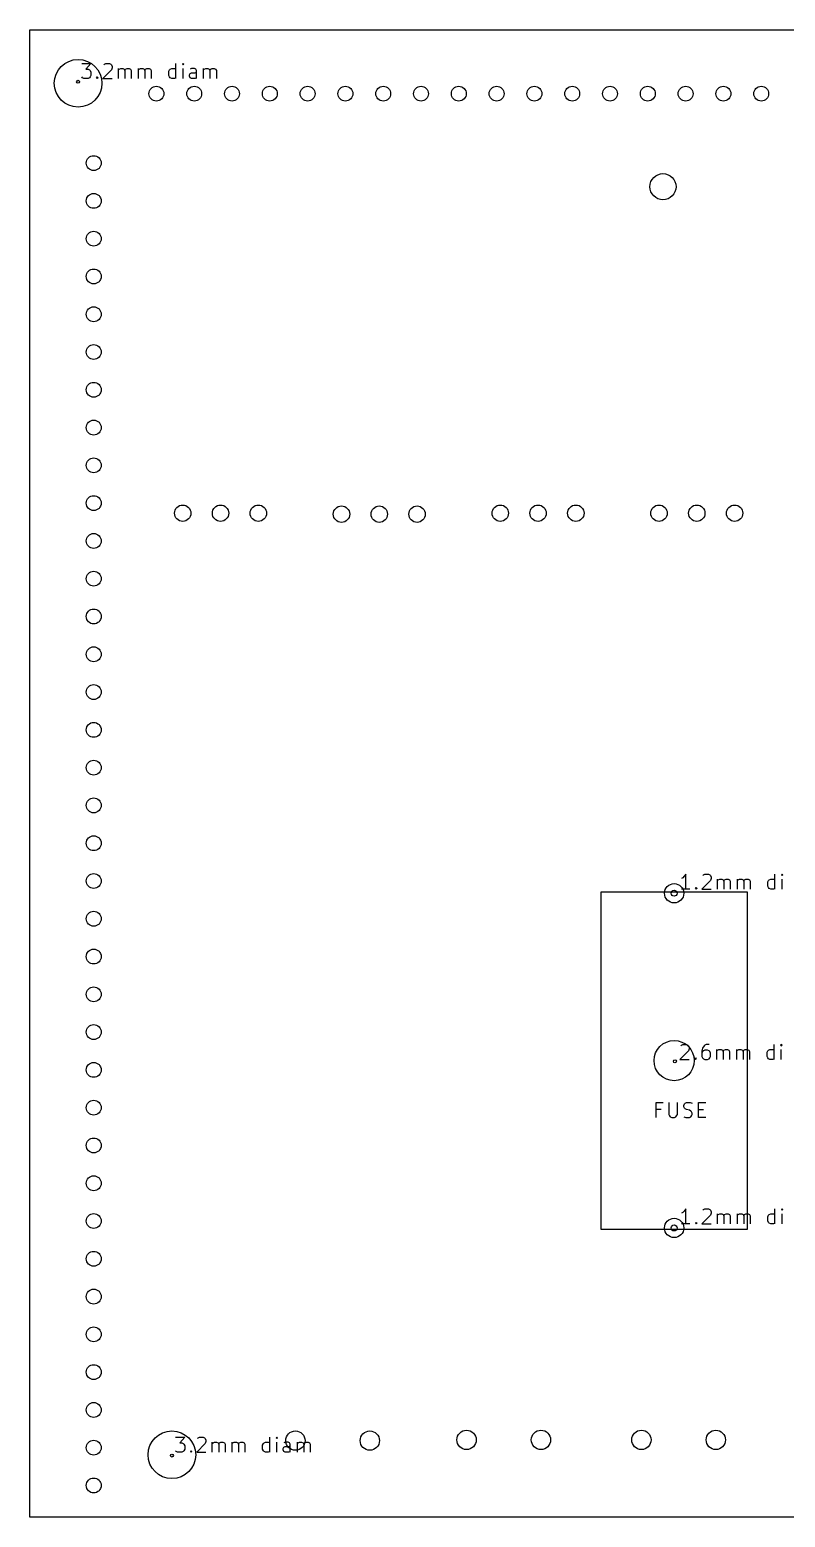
# Model space of a CAD drawing. Extents: x 81 to 187, y -149 to -49.
# Drawn here: x 81 to 131.7, y -149.2 to -49.2 of the extents above; entities that cross this region are included whole.
import ezdxf

# ---------------------------------------------------------------- set-up
doc = ezdxf.new("R2010")
doc.units = 0
doc.layers.add('BLACK', color=7, linetype='CONTINUOUS')

msp = doc.modelspace()

# ---------------------------------------------------------------- linework, layer by layer
at = {"layer": 'BLACK', "linetype": 'CONTINUOUS'}
for p, q in [((80.95, -49.2), (180.95, -49.2)), ((80.95, -149.2), (80.95, -49.2)), ((84.441541, -51.469819), (85.060588, -51.469819)), ((85.060588, -51.469819), (84.727255, -51.850771)), ((84.727255, -51.850771), (84.870112, -51.850771)), ((84.870112, -51.850771), (84.96535, -51.89839)), ((84.96535, -51.89839), (85.012969, -51.946009)), ((85.012969, -51.946009), (85.060588, -52.041247)), ((86.44154, -51.89839), (85.870112, -52.469819)), ((85.917731, -51.565057), (85.96535, -51.517438)), ((85.96535, -51.517438), (86.060588, -51.469819)), ((86.060588, -51.469819), (86.298683, -51.469819)), ((86.298683, -51.469819), (86.393921, -51.517438)), ((86.393921, -51.517438), (86.44154, -51.565057)), ((86.44154, -51.565057), (86.489159, -51.660295)), ((86.489159, -51.755533), (86.44154, -51.89839)), ((86.489159, -51.660295), (86.489159, -51.755533)), ((86.917731, -52.469819), (86.917731, -51.803152)), ((86.917731, -51.89839), (86.96535, -51.850771)), ((86.96535, -51.850771), (87.060588, -51.803152)), ((87.060588, -51.803152), (87.203445, -51.803152)), ((87.203445, -51.803152), (87.298683, -51.850771)), ((87.298683, -51.850771), (87.346302, -51.946009)), ((87.346302, -51.946009), (87.393921, -51.850771)), ((87.346302, -51.946009), (87.346302, -52.469819)), ((87.393921, -51.850771), (87.489159, -51.803152)), ((87.489159, -51.803152), (87.632016, -51.803152)), ((87.632016, -51.803152), (87.727255, -51.850771)), ((87.727255, -51.850771), (87.774874, -51.946009)), ((87.774874, -51.946009), (87.774874, -52.469819)), ((88.251064, -52.469819), (88.251064, -51.803152)), ((88.251064, -51.89839), (88.298683, -51.850771)), ((88.298683, -51.850771), (88.393921, -51.803152)), ((88.393921, -51.803152), (88.536778, -51.803152)), ((88.536778, -51.803152), (88.632016, -51.850771)), ((88.632016, -51.850771), (88.679635, -51.946009)), ((88.679635, -51.946009), (88.727254, -51.850771)), ((88.679635, -51.946009), (88.679635, -52.469819)), ((88.727254, -51.850771), (88.822492, -51.803152)), ((88.822492, -51.803152), (88.965349, -51.803152)), ((88.965349, -51.803152), (89.060588, -51.850771)), ((89.060588, -51.850771), (89.108207, -51.946009)), ((89.108207, -51.946009), (89.108207, -52.469819)), ((90.298683, -51.993628), (90.346302, -51.89839)), ((90.298683, -52.279342), (90.298683, -51.993628)), ((90.346302, -51.89839), (90.393921, -51.850771)), ((90.393921, -51.850771), (90.489159, -51.803152)), ((90.489159, -51.803152), (90.679635, -51.803152)), ((90.679635, -51.803152), (90.774873, -51.850771)), ((90.774873, -52.469819), (90.774873, -51.469819)), ((91.251064, -51.469819), (91.203445, -51.517438)), ((91.203445, -51.517438), (91.251064, -51.565057)), ((91.298683, -51.517438), (91.251064, -51.469819)), ((91.251064, -51.469819), (91.251064, -51.565057)), ((91.251064, -51.565057), (91.298683, -51.517438)), ((91.251064, -52.469819), (91.251064, -51.803152)), ((91.822492, -51.803152), (91.727254, -51.850771)), ((92.012968, -51.803152), (91.822492, -51.803152)), ((92.108206, -51.850771), (92.012968, -51.803152)), ((92.155825, -51.946009), (92.108206, -51.850771)), ((92.155825, -52.469819), (92.155825, -51.946009)), ((92.632016, -52.469819), (92.632016, -51.803152)), ((92.632016, -51.89839), (92.679635, -51.850771)), ((92.679635, -51.850771), (92.774873, -51.803152)), ((92.774873, -51.803152), (92.91773, -51.803152)), ((92.91773, -51.803152), (93.012968, -51.850771)), ((93.012968, -51.850771), (93.060587, -51.946009)), ((93.060587, -51.946009), (93.108206, -51.850771)), ((93.060587, -51.946009), (93.060587, -52.469819)), ((93.108206, -51.850771), (93.203444, -51.803152)), ((93.203444, -51.803152), (93.346301, -51.803152)), ((93.346301, -51.803152), (93.44154, -51.850771)), ((93.44154, -51.850771), (93.489159, -51.946009)), ((93.489159, -51.946009), (93.489159, -52.469819)), ((84.48916, -52.4222), (84.441541, -52.37458)), ((84.584398, -52.469819), (84.48916, -52.4222)), ((84.870112, -52.469819), (84.584398, -52.469819)), ((84.96535, -52.4222), (84.870112, -52.469819)), ((85.012969, -52.37458), (84.96535, -52.4222)), ((85.060588, -52.279342), (85.012969, -52.37458)), ((85.060588, -52.041247), (85.060588, -52.279342)), ((85.441541, -52.4222), (85.48916, -52.37458)), ((85.48916, -52.469819), (85.441541, -52.4222)), ((85.48916, -52.37458), (85.536779, -52.4222)), ((85.48916, -52.37458), (85.48916, -52.469819)), ((85.536779, -52.4222), (85.48916, -52.469819)), ((85.870112, -52.469819), (86.489159, -52.469819)), ((90.346302, -52.37458), (90.298683, -52.279342)), ((90.393921, -52.4222), (90.346302, -52.37458)), ((90.489159, -52.469819), (90.393921, -52.4222)), ((90.679635, -52.469819), (90.489159, -52.469819)), ((90.774873, -52.4222), (90.679635, -52.469819)), ((91.679635, -52.231723), (91.727254, -52.136485)), ((91.679635, -52.326961), (91.679635, -52.231723)), ((91.727254, -52.4222), (91.679635, -52.326961)), ((91.727254, -52.136485), (91.822492, -52.088866)), ((91.822492, -52.469819), (91.727254, -52.4222)), ((91.822492, -52.088866), (92.060587, -52.088866)), ((92.060587, -52.469819), (91.822492, -52.469819)), ((92.060587, -52.088866), (92.155825, -52.041247)), ((92.155825, -52.4222), (92.060587, -52.469819)), ((125.024874, -105.969819), (124.929636, -106.112676)), ((125.024874, -106.969819), (125.024874, -105.969819)), ((126.21535, -106.017438), (126.310588, -105.969819)), ((126.310588, -105.969819), (126.548683, -105.969819)), ((126.548683, -105.969819), (126.643921, -106.017438)), ((131.024873, -106.969819), (131.024873, -105.969819)), ((131.501064, -105.969819), (131.453445, -106.017438)), ((131.548683, -106.017438), (131.501064, -105.969819)), ((131.501064, -105.969819), (131.501064, -106.065057)), ((124.834398, -106.207914), (124.73916, -106.255533)), ((125.310588, -106.969819), (124.73916, -106.969819)), ((124.929636, -106.112676), (124.834398, -106.207914)), ((125.691541, -106.9222), (125.73916, -106.87458)), ((125.73916, -106.969819), (125.691541, -106.9222)), ((125.73916, -106.87458), (125.786779, -106.9222)), ((125.73916, -106.87458), (125.73916, -106.969819)), ((125.786779, -106.9222), (125.73916, -106.969819)), ((126.69154, -106.39839), (126.120112, -106.969819)), ((126.120112, -106.969819), (126.739159, -106.969819)), ((126.167731, -106.065057), (126.21535, -106.017438)), ((126.643921, -106.017438), (126.69154, -106.065057)), ((126.69154, -106.065057), (126.739159, -106.160295)), ((126.739159, -106.255533), (126.69154, -106.39839)), ((126.739159, -106.160295), (126.739159, -106.255533)), ((127.167731, -106.969819), (127.167731, -106.303152)), ((127.167731, -106.39839), (127.21535, -106.350771)), ((127.21535, -106.350771), (127.310588, -106.303152)), ((127.310588, -106.303152), (127.453445, -106.303152)), ((127.453445, -106.303152), (127.548683, -106.350771)), ((127.548683, -106.350771), (127.596302, -106.446009)), ((127.596302, -106.446009), (127.643921, -106.350771)), ((127.596302, -106.446009), (127.596302, -106.969819)), ((127.643921, -106.350771), (127.739159, -106.303152)), ((127.739159, -106.303152), (127.882016, -106.303152)), ((127.882016, -106.303152), (127.977255, -106.350771)), ((127.977255, -106.350771), (128.024874, -106.446009)), ((128.024874, -106.446009), (128.024874, -106.969819)), ((128.501064, -106.969819), (128.501064, -106.303152)), ((128.501064, -106.39839), (128.548683, -106.350771)), ((128.548683, -106.350771), (128.643921, -106.303152)), ((128.643921, -106.303152), (128.786778, -106.303152)), ((128.786778, -106.303152), (128.882016, -106.350771)), ((128.882016, -106.350771), (128.929635, -106.446009)), ((128.929635, -106.446009), (128.977254, -106.350771)), ((128.929635, -106.446009), (128.929635, -106.969819)), ((128.977254, -106.350771), (129.072492, -106.303152)), ((129.072492, -106.303152), (129.215349, -106.303152)), ((129.215349, -106.303152), (129.310588, -106.350771)), ((129.310588, -106.350771), (129.358207, -106.446009)), ((129.358207, -106.446009), (129.358207, -106.969819)), ((130.548683, -106.493628), (130.596302, -106.39839)), ((130.548683, -106.779342), (130.548683, -106.493628)), ((130.596302, -106.87458), (130.548683, -106.779342)), ((130.596302, -106.39839), (130.643921, -106.350771)), ((130.643921, -106.9222), (130.596302, -106.87458)), ((130.643921, -106.350771), (130.739159, -106.303152)), ((130.739159, -106.969819), (130.643921, -106.9222)), ((130.739159, -106.303152), (130.929635, -106.303152)), ((130.929635, -106.969819), (130.739159, -106.969819)), ((130.929635, -106.303152), (131.024873, -106.350771)), ((131.024873, -106.9222), (130.929635, -106.969819)), ((131.453445, -106.017438), (131.501064, -106.065057)), ((131.501064, -106.065057), (131.548683, -106.017438)), ((131.501064, -106.969819), (131.501064, -106.303152)), ((119.35, -107.15), (129.15, -107.15)), ((119.35, -129.85), (119.35, -107.15)), ((129.15, -107.15), (129.15, -129.85)), ((125.212969, -117.84839), (124.641541, -118.419819)), ((124.68916, -117.515057), (124.736779, -117.467438)), ((124.736779, -117.467438), (124.832017, -117.419819)), ((124.832017, -117.419819), (125.070112, -117.419819)), ((125.070112, -117.419819), (125.16535, -117.467438)), ((125.16535, -117.467438), (125.212969, -117.515057)), ((125.212969, -117.515057), (125.260588, -117.610295)), ((125.260588, -117.705533), (125.212969, -117.84839)), ((125.260588, -117.610295), (125.260588, -117.705533)), ((126.16535, -117.657914), (126.117731, -117.84839)), ((126.117731, -117.84839), (126.117731, -118.229342)), ((126.16535, -117.896009), (126.117731, -117.991247)), ((126.260588, -117.515057), (126.16535, -117.657914)), ((126.212969, -117.84839), (126.16535, -117.896009)), ((126.308207, -117.800771), (126.212969, -117.84839)), ((126.308207, -117.467438), (126.260588, -117.515057)), ((126.403445, -117.419819), (126.308207, -117.467438)), ((126.498683, -117.800771), (126.308207, -117.800771)), ((126.593921, -117.419819), (126.403445, -117.419819)), ((126.593921, -117.84839), (126.498683, -117.800771)), ((126.64154, -117.896009), (126.593921, -117.84839)), ((126.689159, -117.991247), (126.64154, -117.896009)), ((126.689159, -118.229342), (126.689159, -117.991247)), ((127.117731, -118.419819), (127.117731, -117.753152)), ((127.117731, -117.84839), (127.16535, -117.800771)), ((127.16535, -117.800771), (127.260588, -117.753152)), ((127.260588, -117.753152), (127.403445, -117.753152)), ((127.403445, -117.753152), (127.498683, -117.800771)), ((127.498683, -117.800771), (127.546302, -117.896009)), ((127.546302, -117.896009), (127.593921, -117.800771)), ((127.546302, -117.896009), (127.546302, -118.419819)), ((127.593921, -117.800771), (127.689159, -117.753152)), ((127.689159, -117.753152), (127.832016, -117.753152)), ((127.832016, -117.753152), (127.927255, -117.800771)), ((127.927255, -117.800771), (127.974874, -117.896009)), ((127.974874, -117.896009), (127.974874, -118.419819)), ((128.451064, -118.419819), (128.451064, -117.753152)), ((128.451064, -117.84839), (128.498683, -117.800771)), ((128.498683, -117.800771), (128.593921, -117.753152)), ((128.593921, -117.753152), (128.736778, -117.753152)), ((128.736778, -117.753152), (128.832016, -117.800771)), ((128.832016, -117.800771), (128.879635, -117.896009)), ((128.879635, -117.896009), (128.927254, -117.800771)), ((128.879635, -117.896009), (128.879635, -118.419819)), ((128.927254, -117.800771), (129.022492, -117.753152)), ((129.022492, -117.753152), (129.165349, -117.753152)), ((129.165349, -117.753152), (129.260588, -117.800771)), ((129.260588, -117.800771), (129.308207, -117.896009)), ((129.308207, -117.896009), (129.308207, -118.419819)), ((130.498683, -117.943628), (130.546302, -117.84839)), ((130.498683, -118.229342), (130.498683, -117.943628)), ((130.546302, -117.84839), (130.593921, -117.800771)), ((130.593921, -117.800771), (130.689159, -117.753152)), ((130.689159, -117.753152), (130.879635, -117.753152)), ((130.879635, -117.753152), (130.974873, -117.800771)), ((130.974873, -118.419819), (130.974873, -117.419819)), ((131.451064, -117.419819), (131.403445, -117.467438)), ((131.403445, -117.467438), (131.451064, -117.515057)), ((131.498683, -117.467438), (131.451064, -117.419819)), ((131.451064, -117.419819), (131.451064, -117.515057)), ((131.451064, -117.515057), (131.498683, -117.467438)), ((131.451064, -118.419819), (131.451064, -117.753152)), ((124.641541, -118.419819), (125.260588, -118.419819)), ((125.641541, -118.3722), (125.68916, -118.32458)), ((125.68916, -118.419819), (125.641541, -118.3722)), ((125.68916, -118.32458), (125.736779, -118.3722)), ((125.68916, -118.32458), (125.68916, -118.419819)), ((125.736779, -118.3722), (125.68916, -118.419819)), ((126.117731, -118.229342), (126.16535, -118.32458)), ((126.16535, -118.32458), (126.212969, -118.3722)), ((126.212969, -118.3722), (126.308207, -118.419819)), ((126.308207, -118.419819), (126.498683, -118.419819)), ((126.498683, -118.419819), (126.593921, -118.3722)), ((126.593921, -118.3722), (126.64154, -118.32458)), ((126.64154, -118.32458), (126.689159, -118.229342)), ((130.546302, -118.32458), (130.498683, -118.229342)), ((130.593921, -118.3722), (130.546302, -118.32458)), ((130.689159, -118.419819), (130.593921, -118.3722)), ((130.879635, -118.419819), (130.689159, -118.419819)), ((130.974873, -118.3722), (130.879635, -118.419819)), ((123.036779, -122.319819), (123.036779, -121.319819)), ((123.036779, -121.319819), (123.512969, -121.319819)), ((123.370112, -121.796009), (123.036779, -121.796009)), ((123.893922, -121.319819), (123.893922, -122.129342)), ((124.46535, -122.129342), (124.46535, -121.319819)), ((124.893922, -121.510295), (124.941541, -121.415057)), ((124.893922, -121.605533), (124.893922, -121.510295)), ((124.941541, -121.700771), (124.893922, -121.605533)), ((124.941541, -121.415057), (124.98916, -121.367438)), ((124.98916, -121.74839), (124.941541, -121.700771)), ((124.98916, -121.367438), (125.084398, -121.319819)), ((125.084398, -121.796009), (124.98916, -121.74839)), ((125.084398, -121.319819), (125.322493, -121.319819)), ((125.274874, -121.843628), (125.084398, -121.796009)), ((125.370112, -121.891247), (125.274874, -121.843628)), ((125.322493, -121.319819), (125.46535, -121.367438)), ((125.417731, -121.938866), (125.370112, -121.891247)), ((125.46535, -122.034104), (125.417731, -121.938866)), ((125.893922, -122.319819), (125.893922, -121.319819)), ((125.893922, -121.319819), (126.370112, -121.319819)), ((125.893922, -121.796009), (126.227255, -121.796009)), ((123.893922, -122.129342), (123.941541, -122.22458)), ((123.941541, -122.22458), (123.98916, -122.2722)), ((123.98916, -122.2722), (124.084398, -122.319819)), ((124.084398, -122.319819), (124.274874, -122.319819)), ((124.274874, -122.319819), (124.370112, -122.2722)), ((124.370112, -122.2722), (124.417731, -122.22458)), ((124.417731, -122.22458), (124.46535, -122.129342)), ((124.893922, -122.2722), (125.036779, -122.319819)), ((125.036779, -122.319819), (125.274874, -122.319819)), ((125.274874, -122.319819), (125.370112, -122.2722)), ((125.370112, -122.2722), (125.417731, -122.22458)), ((125.417731, -122.22458), (125.46535, -122.129342)), ((125.46535, -122.129342), (125.46535, -122.034104)), ((126.370112, -122.319819), (125.893922, -122.319819)), ((124.834398, -128.707914), (124.73916, -128.755533)), ((124.929636, -128.612676), (124.834398, -128.707914)), ((125.024874, -128.469819), (124.929636, -128.612676)), ((125.024874, -129.469819), (125.024874, -128.469819)), ((126.69154, -128.89839), (126.120112, -129.469819)), ((126.167731, -128.565057), (126.21535, -128.517438)), ((126.21535, -128.517438), (126.310588, -128.469819)), ((126.310588, -128.469819), (126.548683, -128.469819)), ((126.548683, -128.469819), (126.643921, -128.517438)), ((126.643921, -128.517438), (126.69154, -128.565057)), ((126.69154, -128.565057), (126.739159, -128.660295)), ((126.739159, -128.755533), (126.69154, -128.89839)), ((126.739159, -128.660295), (126.739159, -128.755533)), ((127.167731, -129.469819), (127.167731, -128.803152)), ((127.167731, -128.89839), (127.21535, -128.850771)), ((127.21535, -128.850771), (127.310588, -128.803152)), ((127.310588, -128.803152), (127.453445, -128.803152)), ((127.453445, -128.803152), (127.548683, -128.850771)), ((127.548683, -128.850771), (127.596302, -128.946009)), ((127.596302, -128.946009), (127.643921, -128.850771)), ((127.596302, -128.946009), (127.596302, -129.469819)), ((127.643921, -128.850771), (127.739159, -128.803152)), ((127.739159, -128.803152), (127.882016, -128.803152)), ((127.882016, -128.803152), (127.977255, -128.850771)), ((127.977255, -128.850771), (128.024874, -128.946009)), ((128.024874, -128.946009), (128.024874, -129.469819)), ((128.501064, -129.469819), (128.501064, -128.803152)), ((128.501064, -128.89839), (128.548683, -128.850771)), ((128.548683, -128.850771), (128.643921, -128.803152)), ((128.643921, -128.803152), (128.786778, -128.803152)), ((128.786778, -128.803152), (128.882016, -128.850771)), ((128.882016, -128.850771), (128.929635, -128.946009)), ((128.929635, -128.946009), (128.977254, -128.850771)), ((128.929635, -128.946009), (128.929635, -129.469819)), ((128.977254, -128.850771), (129.072492, -128.803152)), ((129.072492, -128.803152), (129.215349, -128.803152)), ((129.215349, -128.803152), (129.310588, -128.850771)), ((129.310588, -128.850771), (129.358207, -128.946009)), ((129.358207, -128.946009), (129.358207, -129.469819)), ((130.548683, -128.993628), (130.596302, -128.89839)), ((130.548683, -129.279342), (130.548683, -128.993628)), ((130.596302, -128.89839), (130.643921, -128.850771)), ((130.643921, -128.850771), (130.739159, -128.803152)), ((130.739159, -128.803152), (130.929635, -128.803152)), ((130.929635, -128.803152), (131.024873, -128.850771)), ((131.024873, -129.469819), (131.024873, -128.469819)), ((131.501064, -128.469819), (131.453445, -128.517438)), ((131.453445, -128.517438), (131.501064, -128.565057)), ((131.548683, -128.517438), (131.501064, -128.469819)), ((131.501064, -128.469819), (131.501064, -128.565057)), ((131.501064, -128.565057), (131.548683, -128.517438)), ((131.501064, -129.469819), (131.501064, -128.803152)), ((129.15, -129.85), (119.35, -129.85)), ((125.310588, -129.469819), (124.73916, -129.469819)), ((125.691541, -129.4222), (125.73916, -129.37458)), ((125.73916, -129.469819), (125.691541, -129.4222)), ((125.73916, -129.37458), (125.786779, -129.4222)), ((125.73916, -129.37458), (125.73916, -129.469819)), ((125.786779, -129.4222), (125.73916, -129.469819)), ((126.120112, -129.469819), (126.739159, -129.469819)), ((130.596302, -129.37458), (130.548683, -129.279342)), ((130.643921, -129.4222), (130.596302, -129.37458)), ((130.739159, -129.469819), (130.643921, -129.4222)), ((130.929635, -129.469819), (130.739159, -129.469819)), ((131.024873, -129.4222), (130.929635, -129.469819)), ((90.741541, -143.819819), (91.360588, -143.819819)), ((91.360588, -143.819819), (91.027255, -144.200771)), ((92.217731, -143.915057), (92.26535, -143.867438)), ((92.26535, -143.867438), (92.360588, -143.819819)), ((92.360588, -143.819819), (92.598683, -143.819819)), ((92.598683, -143.819819), (92.693921, -143.867438)), ((92.693921, -143.867438), (92.74154, -143.915057)), ((92.74154, -143.915057), (92.789159, -144.010295)), ((97.074873, -144.819819), (97.074873, -143.819819)), ((97.551064, -143.819819), (97.503445, -143.867438)), ((97.503445, -143.867438), (97.551064, -143.915057)), ((97.598683, -143.867438), (97.551064, -143.819819)), ((97.551064, -143.819819), (97.551064, -143.915057)), ((97.551064, -143.915057), (97.598683, -143.867438)), ((90.78916, -144.7722), (90.741541, -144.72458)), ((90.884398, -144.819819), (90.78916, -144.7722)), ((91.170112, -144.819819), (90.884398, -144.819819)), ((91.027255, -144.200771), (91.170112, -144.200771)), ((91.170112, -144.200771), (91.26535, -144.24839)), ((91.26535, -144.7722), (91.170112, -144.819819)), ((91.26535, -144.24839), (91.312969, -144.296009)), ((91.312969, -144.72458), (91.26535, -144.7722)), ((91.312969, -144.296009), (91.360588, -144.391247)), ((91.360588, -144.629342), (91.312969, -144.72458)), ((91.360588, -144.391247), (91.360588, -144.629342)), ((91.741541, -144.7722), (91.78916, -144.72458)), ((91.78916, -144.819819), (91.741541, -144.7722)), ((91.78916, -144.72458), (91.836779, -144.7722)), ((91.78916, -144.72458), (91.78916, -144.819819)), ((91.836779, -144.7722), (91.78916, -144.819819)), ((92.74154, -144.24839), (92.170112, -144.819819)), ((92.170112, -144.819819), (92.789159, -144.819819)), ((92.789159, -144.105533), (92.74154, -144.24839)), ((92.789159, -144.010295), (92.789159, -144.105533)), ((93.217731, -144.819819), (93.217731, -144.153152)), ((93.217731, -144.24839), (93.26535, -144.200771)), ((93.26535, -144.200771), (93.360588, -144.153152)), ((93.360588, -144.153152), (93.503445, -144.153152)), ((93.503445, -144.153152), (93.598683, -144.200771)), ((93.598683, -144.200771), (93.646302, -144.296009)), ((93.646302, -144.296009), (93.693921, -144.200771)), ((93.646302, -144.296009), (93.646302, -144.819819)), ((93.693921, -144.200771), (93.789159, -144.153152)), ((93.789159, -144.153152), (93.932016, -144.153152)), ((93.932016, -144.153152), (94.027255, -144.200771)), ((94.027255, -144.200771), (94.074874, -144.296009)), ((94.074874, -144.296009), (94.074874, -144.819819)), ((94.551064, -144.819819), (94.551064, -144.153152)), ((94.551064, -144.24839), (94.598683, -144.200771)), ((94.598683, -144.200771), (94.693921, -144.153152)), ((94.693921, -144.153152), (94.836778, -144.153152)), ((94.836778, -144.153152), (94.932016, -144.200771)), ((94.932016, -144.200771), (94.979635, -144.296009)), ((94.979635, -144.296009), (95.027254, -144.200771)), ((94.979635, -144.296009), (94.979635, -144.819819)), ((95.027254, -144.200771), (95.122492, -144.153152)), ((95.122492, -144.153152), (95.265349, -144.153152)), ((95.265349, -144.153152), (95.360588, -144.200771)), ((95.360588, -144.200771), (95.408207, -144.296009)), ((95.408207, -144.296009), (95.408207, -144.819819)), ((96.598683, -144.343628), (96.646302, -144.24839)), ((96.598683, -144.629342), (96.598683, -144.343628)), ((96.646302, -144.72458), (96.598683, -144.629342)), ((96.646302, -144.24839), (96.693921, -144.200771)), ((96.693921, -144.7722), (96.646302, -144.72458)), ((96.693921, -144.200771), (96.789159, -144.153152)), ((96.789159, -144.819819), (96.693921, -144.7722)), ((96.789159, -144.153152), (96.979635, -144.153152)), ((96.979635, -144.819819), (96.789159, -144.819819)), ((96.979635, -144.153152), (97.074873, -144.200771)), ((97.074873, -144.7722), (96.979635, -144.819819)), ((97.551064, -144.819819), (97.551064, -144.153152)), ((97.979635, -144.581723), (98.027254, -144.486485)), ((97.979635, -144.676961), (97.979635, -144.581723)), ((98.027254, -144.7722), (97.979635, -144.676961)), ((98.122492, -144.153152), (98.027254, -144.200771)), ((98.027254, -144.486485), (98.122492, -144.438866)), ((98.122492, -144.819819), (98.027254, -144.7722)), ((98.312968, -144.153152), (98.122492, -144.153152)), ((98.122492, -144.438866), (98.360587, -144.438866)), ((98.360587, -144.819819), (98.122492, -144.819819)), ((98.408206, -144.200771), (98.312968, -144.153152)), ((98.360587, -144.438866), (98.455825, -144.391247)), ((98.455825, -144.7722), (98.360587, -144.819819)), ((98.455825, -144.296009), (98.408206, -144.200771)), ((98.455825, -144.819819), (98.455825, -144.296009)), ((98.932016, -144.819819), (98.932016, -144.153152)), ((98.932016, -144.24839), (98.979635, -144.200771)), ((98.979635, -144.200771), (99.074873, -144.153152)), ((99.074873, -144.153152), (99.21773, -144.153152)), ((99.21773, -144.153152), (99.312968, -144.200771)), ((99.312968, -144.200771), (99.360587, -144.296009)), ((99.360587, -144.296009), (99.408206, -144.200771)), ((99.360587, -144.296009), (99.360587, -144.819819)), ((99.408206, -144.200771), (99.503444, -144.153152)), ((99.503444, -144.153152), (99.646301, -144.153152)), ((99.646301, -144.153152), (99.74154, -144.200771)), ((99.74154, -144.200771), (99.789159, -144.296009)), ((99.789159, -144.296009), (99.789159, -144.819819)), ((180.95, -149.2), (80.95, -149.2))]:
    msp.add_line(p, q, dxfattribs=at)
at = {"layer": 'BLACK'}
for centre, radius in [((84.2, -52.8), 1.599999), ((84.2, -52.7), 0.1), ((89.46, -53.5), 0.5), ((92, -53.5), 0.5), ((94.54, -53.5), 0.5), ((97.08, -53.5), 0.5), ((99.62, -53.5), 0.5), ((102.16, -53.5), 0.5), ((104.7, -53.5), 0.5), ((107.24, -53.5), 0.5), ((109.78, -53.5), 0.5), ((112.32, -53.5), 0.5), ((114.86, -53.5), 0.5), ((117.4, -53.5), 0.5), ((119.94, -53.5), 0.5), ((122.48, -53.5), 0.5), ((125.02, -53.5), 0.5), ((127.56, -53.5), 0.5), ((130.1, -53.5), 0.5), ((85.25, -58.165), 0.5), ((123.5, -59.75), 0.875), ((85.25, -60.705), 0.5), ((85.25, -63.245), 0.5), ((85.25, -65.785), 0.5), ((85.25, -68.325), 0.5), ((85.25, -70.865), 0.5), ((85.25, -73.405), 0.5), ((85.25, -75.945), 0.5), ((85.25, -78.485), 0.5), ((85.25, -81.025), 0.5), ((91.228, -81.7), 0.55), ((93.768, -81.7), 0.55), ((96.308, -81.7), 0.55), ((101.896, -81.766), 0.55), ((104.436, -81.766), 0.55), ((106.976, -81.766), 0.55), ((112.564, -81.7), 0.55), ((115.104, -81.7), 0.55), ((117.644, -81.7), 0.55), ((123.232, -81.7), 0.55), ((125.772, -81.7), 0.55), ((128.312, -81.7), 0.55), ((85.25, -83.565), 0.5), ((85.25, -86.105), 0.5), ((85.25, -88.645), 0.5), ((85.25, -91.185), 0.5), ((85.25, -93.725), 0.5), ((85.25, -96.265), 0.5), ((85.25, -98.805), 0.5), ((85.25, -101.345), 0.5), ((85.25, -103.885), 0.5), ((85.25, -106.425), 0.5), ((124.25, -107.25), 0.65), ((124.25, -107.25), 0.2), ((85.25, -108.965), 0.5), ((85.25, -111.505), 0.5), ((85.25, -114.045), 0.5), ((85.25, -116.585), 0.5), ((124.25, -118.5), 1.349999), ((85.25, -119.125), 0.5), ((124.3, -118.55), 0.1), ((85.25, -121.665), 0.5), ((85.25, -124.205), 0.5), ((85.25, -126.745), 0.5), ((85.25, -129.285), 0.5), ((124.25, -129.75), 0.65), ((124.25, -129.75), 0.2), ((85.25, -131.825), 0.5), ((85.25, -134.365), 0.5), ((85.25, -136.905), 0.5), ((85.25, -139.445), 0.5), ((85.25, -141.985), 0.5), ((90.5, -145), 1.599999), ((98.8, -144.05), 0.65), ((103.8, -144.05), 0.65), ((110.3, -144), 0.65), ((115.3, -144), 0.65), ((122.05, -144), 0.65), ((127.05, -144), 0.65), ((85.25, -144.525), 0.5), ((90.5, -145.05), 0.1), ((85.25, -147.065), 0.5)]:
    msp.add_circle(centre, radius, dxfattribs=at)

doc.saveas('drawing.dxf')
